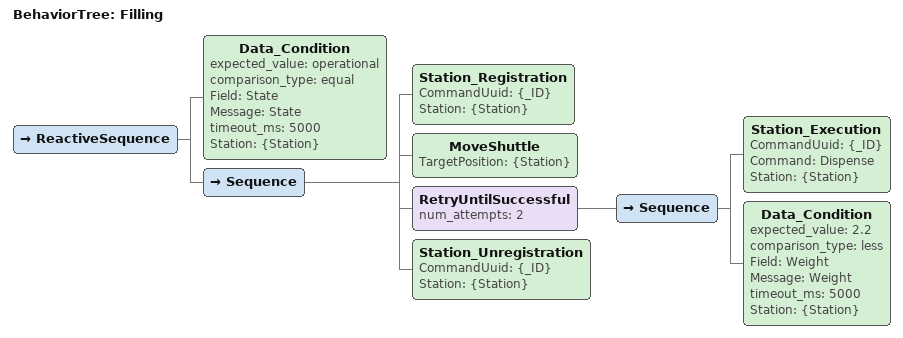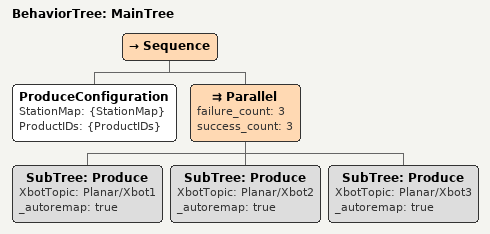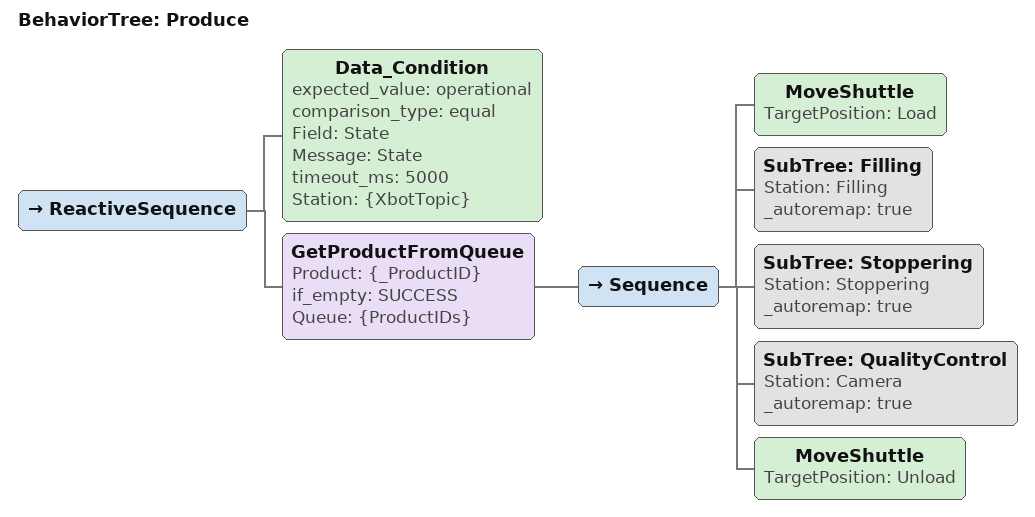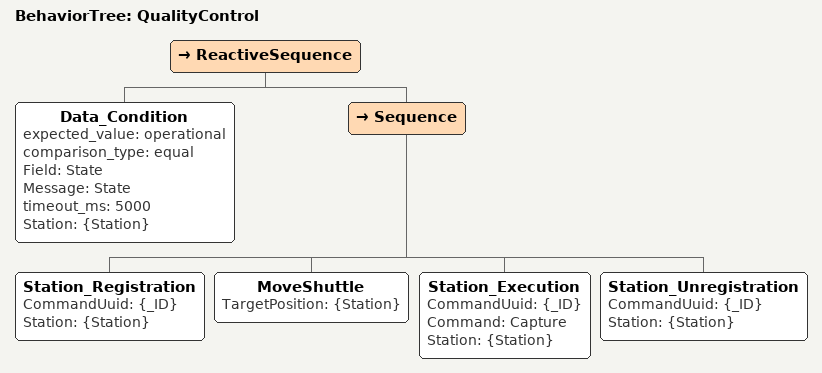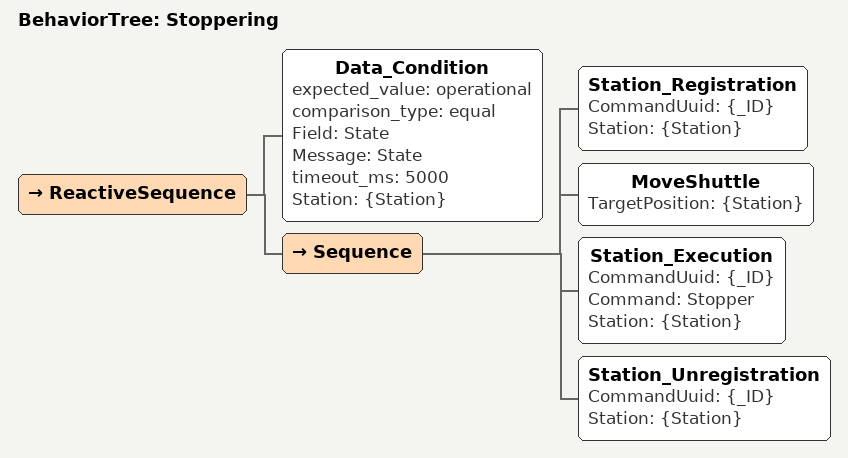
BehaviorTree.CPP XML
<?xml version="1.0" encoding="UTF-8"?>
<root BTCPP_format="4">
  <BehaviorTree ID="Filling">
    <ReactiveSequence>
      <Data_Condition expected_value="operational"
                      comparison_type="equal"
                      Field="State"
                      Message="State"
                      timeout_ms="5000"
                      Station="{Station}"/>
      <Sequence>
        <Station_Registration CommandUuid="{_ID}"
                              Station="{Station}"/>
        <MoveShuttle TargetPosition="{Station}"/>
        <RetryUntilSuccessful num_attempts="2">
          <Sequence>
            <Station_Execution CommandUuid="{_ID}"
                               Command="Dispense"
                               Station="{Station}"/>
            <Data_Condition expected_value="2.2"
                            comparison_type="less"
                            Field="Weight"
                            Message="Weight"
                            timeout_ms="5000"
                            Station="{Station}"/>
          </Sequence>
        </RetryUntilSuccessful>
        <Station_Unregistration CommandUuid="{_ID}"
                                Station="{Station}"/>
      </Sequence>
    </ReactiveSequence>
  </BehaviorTree>

  <BehaviorTree ID="MainTree">
    <Sequence>
      <ProduceConfiguration StationMap="{StationMap}"
                            ProductIDs="{ProductIDs}"/>
      <Parallel failure_count="3"
                success_count="3">
        <SubTree ID="Produce"
                 XbotTopic="Planar/Xbot1"
                 _autoremap="true"/>
        <SubTree ID="Produce"
                 XbotTopic="Planar/Xbot2"
                 _autoremap="true"/>
        <SubTree ID="Produce"
                 XbotTopic="Planar/Xbot3"
                 _autoremap="true"/>
      </Parallel>
    </Sequence>
  </BehaviorTree>

  <BehaviorTree ID="Produce">
    <ReactiveSequence>
      <Data_Condition expected_value="operational"
                      comparison_type="equal"
                      Field="State"
                      Message="State"
                      timeout_ms="5000"
                      Station="{XbotTopic}"/>
      <GetProductFromQueue Product="{_ProductID}"
                           if_empty="SUCCESS"
                           Queue="{ProductIDs}">
        <Sequence>
          <MoveShuttle TargetPosition="Load"/>
          <SubTree ID="Filling"
                   Station="Filling"
                   _autoremap="true"/>
          <SubTree ID="Stoppering"
                   Station="Stoppering"
                   _autoremap="true"/>
          <SubTree ID="QualityControl"
                   Station="Camera"
                   _autoremap="true"/>
          <MoveShuttle TargetPosition="Unload"/>
        </Sequence>
      </GetProductFromQueue>
    </ReactiveSequence>
  </BehaviorTree>

  <BehaviorTree ID="QualityControl">
    <ReactiveSequence>
      <Data_Condition expected_value="operational"
                      comparison_type="equal"
                      Field="State"
                      Message="State"
                      timeout_ms="5000"
                      Station="{Station}"/>
      <Sequence>
        <Station_Registration CommandUuid="{_ID}"
                              Station="{Station}"/>
        <MoveShuttle TargetPosition="{Station}"/>
        <Station_Execution CommandUuid="{_ID}"
                           Command="Capture"
                           Station="{Station}"/>
        <Station_Unregistration CommandUuid="{_ID}"
                                Station="{Station}"/>
      </Sequence>
    </ReactiveSequence>
  </BehaviorTree>

  <BehaviorTree ID="Stoppering">
    <ReactiveSequence>
      <Data_Condition expected_value="operational"
                      comparison_type="equal"
                      Field="State"
                      Message="State"
                      timeout_ms="5000"
                      Station="{Station}"/>
      <Sequence>
        <Station_Registration CommandUuid="{_ID}"
                              Station="{Station}"/>
        <MoveShuttle TargetPosition="{Station}"/>
        <Station_Execution CommandUuid="{_ID}"
                           Command="Stopper"
                           Station="{Station}"/>
        <Station_Unregistration CommandUuid="{_ID}"
                                Station="{Station}"/>
      </Sequence>
    </ReactiveSequence>
  </BehaviorTree>

</root>
